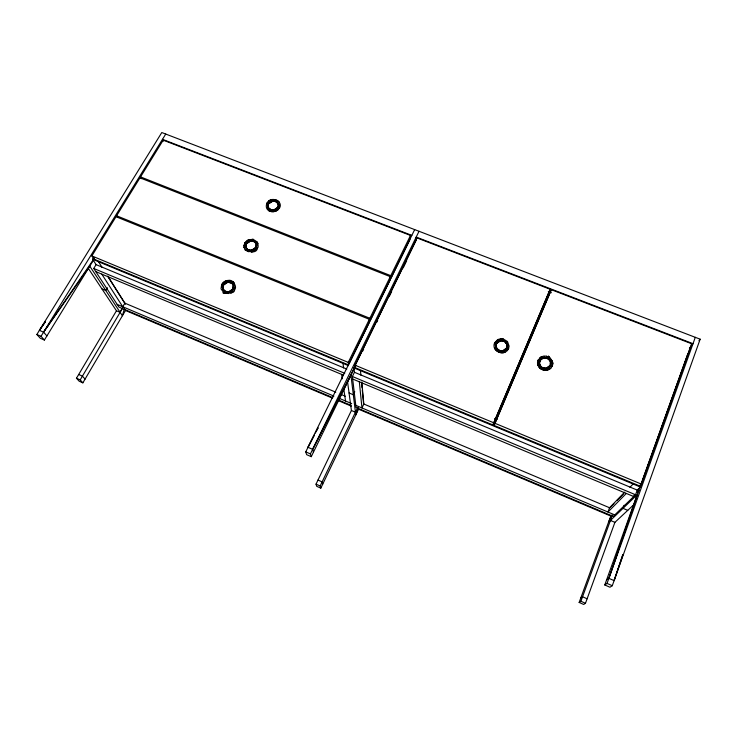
<?xml version="1.0" encoding="UTF-8"?>
<svg xmlns="http://www.w3.org/2000/svg" width="737" height="737" viewBox="0 0 737 737"><rect width="100%" height="100%" fill="white"/><g stroke="black" fill="none" stroke-linecap="round" stroke-linejoin="round"><path stroke-width="1.11" d="M552.686 363.663C554.049 361.185 542.533 349.485 552.308 361.084C552.741 362.659 553.432 367.846 550.392 365.34L550.484 361.572L550.392 365.349L545.96 368.555L542.146 367.708L539.696 364.769L539.383 362.917L540.829 359.435L539.77 361.093L538.001 360.273L541.409 356.736L539.364 358.21M508.548 348.629L506.761 347.91L506.909 344.179L504.532 341.305L500.782 340.476L497.383 342.088L496.323 343.728L494.573 342.908L498.009 339.425L494.545 343.018L495.734 343.488C498.682 336.146 510.557 341.507 507.36 348.14L508.585 348.5L507.167 350.674L508.548 348.629L509.11 346.132L507.48 341.517L503.104 338.882L500.487 338.734L497.982 339.545M410.389 238.724L410.5 235.444L163.19 140.159L140.546 176.908L141.366 178.686M505.729 349.449L502.321 351.07L506.798 347.8C505.49 350.932 501.381 351.945 498.562 350.232L496.185 347.348L496.342 343.617L500.782 340.476C504.891 340.162 508.484 344.409 506.761 347.91M246.591 248.599L247.835 249.732L245.836 246.969C247.015 251.52 253.795 251.474 255.813 247.595L256.227 244.15L254.256 241.533L250.801 240.787C245.688 239.341 245.006 251.943 246.305 243.661L250.801 240.787L252.625 240.879L255.509 242.666L256.273 244.288M245.872 247.107L246.305 243.661M233.417 285.486L232.929 288.895L233.417 285.486L232.975 289.024L234.606 289.705C238.373 285.845 229.235 278.089 234.255 282.971M550.392 365.349L550.484 361.572M552.741 363.544L552.253 365.957L550.99 365.58C554.215 358.661 541.686 353.723 539.171 360.854L537.964 360.384M537.457 362.797C538.811 369.716 536.656 361.489 538.001 360.273M546.117 369.044L548.199 368.454L543.869 369.025L540.157 366.786L538.738 362.88L539.162 360.863M495.577 347.505C498.23 352.028 493.726 345.045 495.752 343.378L494.582 342.898C491.266 349.725 501.989 356.579 507.203 350.554M494.37 347.827C495.752 351.706 501.4 353.852 505.112 352.129M496.913 341.682C499.778 338.707 506.162 340.098 507.517 344.022M498.931 341.001L502.726 340.586M497.107 348.979L500.405 350.849L502.348 350.959L498.562 350.232L496.213 347.228M500.487 338.734L503.104 338.882M496.185 347.348L496.342 343.617L500.782 340.476M498.221 350.729L500.239 351.531L496.637 349.209M124.24 309.282L122.388 315.768L89.776 266.158L43.575 332.166L46.91 335.934M506.208 349.854C494.278 355.446 508.125 350.232 507.36 348.15M492.887 424.936L550.171 289.254L417.059 237.968L355.059 365.211L355.335 367.754L492.887 424.936L550.171 289.254M494.076 425.433L551.322 289.696L691.601 343.746L641.227 484.025L639.394 485.83L494.076 425.433L551.322 289.696M255.813 247.595L256.319 245.817L255.813 247.595L251.308 250.488L247.798 249.594C250.497 251.17 254.21 250.138 255.776 247.448L257.425 248.24C259.774 246.6 255.619 238.751 257.987 243.707M249.263 250.773C245.9 249.281 245.108 248.277 249.263 250.773C252.607 251.741 256.513 249.373 256.918 245.854C258.236 240.815 248.406 237.6 245.817 243.588L244.702 243.017L244.113 247.549L243.956 245.191M606.579 579.936L608.863 578.342L614.096 580.618L622.866 554.5M278.411 207.567C261.856 220.953 267.172 189.206 278.872 204.02C282.188 214.43 262.529 214.43 266.932 203.09L268.526 203.698L272.92 200.915C275.592 198.437 282.114 209.345 276.329 201.634L272.92 200.915C258.484 205.77 279.157 217.268 278.3 204.167L277.913 207.493L273.501 210.312L270.083 209.584C266.481 209.354 269.53 200.98 267.982 205.291M232.606 281.525C230.147 278.245 219.921 282.151 222.85 284.878C220.787 289.807 224.601 279.885 227.899 281.451C232.256 280.898 235.739 285.477 233.518 289.245C233.638 292.875 222.703 292.46 228.341 292.451M614.096 580.618L622.94 554.51M244.002 245.329L246.241 241.303L248.323 239.976L253.141 239.322L248.277 239.838L244.739 243.164M222.758 286.665C227.53 278.319 221.561 286.767 222.878 288.517L224.84 291.244C227.586 292.884 231.529 291.815 232.92 288.904C236.715 290.599 231.575 288.968 234.154 287.375M611.784 515.071L608.476 522.349L637.192 494.711L608.863 578.342L641.881 481.703L604.773 584.966L609.95 587.232L612.281 585.712L700.15 339.186L161.79 132.54L36.85 334.478L40.249 338.228L44.386 340.043L93.921 259.406M604.773 584.966L607.039 583.418L695.295 337.316M634.391 494.684L633.728 496.535L352.682 379.021M689.417 348.306L693.01 343.682L416.202 237.065L416.046 240.483L353.953 367.929L354.433 372.277L352.387 376.496L356.035 407.478L613.23 516.388L635.552 494.757L637.229 490.096L640.361 487.028L690.818 346.501M642.259 480.625L687.824 353.778M624.128 505.278L623.014 508.355L627.758 510.354M358.375 407.791L355.778 414.959L350.941 375.197L312.654 449.34L313.465 452.149M347.449 380.955L351.402 410.5L316.026 484.154L316.726 486.328L320.816 488.134L358.532 409.192L610.789 516.047L579.153 602.451L583.686 604.46L585.473 603.281L614.916 522.349L634.188 504.338M579.153 602.451L580.903 601.263L612.373 515.181M624.783 492.113L609.536 507.747L607.961 512.031L626.321 493.44M538.738 362.88L540.203 366.676L543.869 369.025M539.383 362.917C539.152 368.426 548.577 370.665 550.438 365.239L546.006 368.445L542.146 367.708C537.881 364.797 539.088 359.085 544.238 357.804C545.97 356.515 551.884 362.107 548.033 358.652L544.238 357.804L540.783 359.545M539.152 367.487C541.87 370.647 547.969 371.153 550.843 368.15C547.02 372.084 539.595 370.389 537.918 365.147M544.127 357.215L548.31 358.265L550.023 359.564M549.526 359.914L550.438 361.683L548.033 358.652L544.238 357.804M546.495 356.303L548.964 357.279M542.146 367.708L546.006 368.445L547.831 368.03M546.2 357.915L544.192 357.924M550.99 365.598L548.153 368.564M320.816 488.134L320.162 485.978L357.749 407.395M361.784 382.015L363.829 404.023L361.95 407.957L359.343 381.812M354.783 391.734L353.318 394.765L349.052 392.968M414.664 229.603L305.754 451.882L306.638 454.665L311.254 456.682L310.415 453.918L419.031 231.28M311.254 456.682L355.713 365.395M362.65 351.153L363.654 349.098M376.662 322.382L377.666 320.328M389.173 296.698L391.669 291.557M403.185 267.927L406.686 260.732M348.242 362.383L369.366 319.314L116.022 216.715L91.867 255.932L93.866 259.074L348.564 364.944L348.242 362.383L91.867 255.932M390.278 276.67L390.306 279.728L370.038 321.102L369.873 318.283L390.278 276.67L139.984 177.82L116.603 215.775L117.515 217.452M390.794 278.733L390.776 275.666L410.5 235.444M349.062 363.921L369.532 322.124L369.366 319.314M391.292 277.711L409.892 239.746M355.575 365.515L312.654 449.34L307.992 447.313L314.303 435.07M315.353 433.034L317.979 427.93M307.992 447.313L314.312 435.152M316.947 430.086L317.997 428.05M88.21 268.222L116.455 310.774L76.464 378.228L79.154 381.195L82.866 382.844L125.502 310.489L124.396 308.748M107.768 276.099L124.875 303.156L122.747 306.758L101.78 274.118M119.901 312.258L121.651 309.31M82.866 382.844L80.204 379.887L122.987 307.504M107.445 287.734L105.778 290.507L101.927 288.886M332.894 397.676L118.897 307.053L93.737 268.471L96.086 264.638L92.641 259.277L93.848 257.324M44.386 340.043L41.023 336.302L165.733 134.06M47.546 326.39L48.734 324.455M550.843 368.15L552.253 365.967M94.281 258.365L43.575 332.166L39.411 330.351L45.27 321.848M39.411 330.351L45.362 321.876M698.962 340.697L700.15 339.186M230.451 292.027L233.463 289.125L234.559 289.567C235.554 296.504 212.569 290.922 228.406 293.556M251.345 251.022L255.057 249.226L256.31 247.669L257.434 248.222C255.831 257.388 237.13 245.578 248.913 251.824M251.418 252.091L253.804 251.308L257.425 248.24M269.014 210.893C272.165 212.477 277.49 211.703 279.47 207.981L277.877 207.346L273.464 210.165L271.667 210.073L268.802 208.341L268.084 206.894M230.331 280.484L225.43 281.147L221.773 284.427L223.394 285.099L227.982 282.133C241.764 287.264 226.047 278.807 224.545 283.653M244.693 243.026L246.351 243.8L249.042 241.404L252.625 240.879M270.083 209.584L273.464 210.165C276.329 210.69 277.048 205.899 279.507 208.129C283.763 201.1 270.525 195.351 266.978 203.228L268.563 203.854L272.957 201.072L274.754 201.155L277.573 202.73M276.688 201.201C273.574 199.349 267.909 201.606 267.402 205.255M268.563 203.854L269.659 202.5L272.957 201.072L276.366 201.781L278.328 204.315M609.895 507.793L613.893 503.693M617.099 500.414L623.511 493.854M629.914 487.295L633.12 484.016M637.477 492.233L639.108 490.639M580.784 598.002L582.543 596.767L587.113 598.785M232.708 283.948L233.463 285.615L231.446 282.778L227.936 282.004L223.339 284.961L222.823 288.388L224.84 291.244L228.359 292.027L232.92 288.904M223.726 292.635L221.026 288.849L221.708 284.307C225.789 284.841 220.474 289.761 224.794 291.115L228.313 291.898L231.805 290.489M233.224 283.625C231.39 281.092 226.443 281.101 224.085 283.146M255.776 247.448L251.308 250.488M254.624 241.082L250.81 240.4L247.024 241.893M246.351 243.8L250.838 240.925L254.302 241.672M267.549 207.189C268.452 210.837 274.569 211.648 277.223 209.225M279.056 201.809C276.79 198.981 271.142 198.972 268.397 201.284M541.373 356.855L543.906 356.035L546.55 356.183M500.239 351.531L502.45 351.54M500.755 340.595L504.532 341.305L506.881 344.299M411.836 235.379L162.472 139.33L163.236 141.283M548.3 291.511L551.405 292.709M140.546 176.908L390.776 275.666M253.141 239.322L257.066 241.856M116.603 215.775L369.873 318.283M226.323 292.469L223.062 290.387L222.15 286.629M494.591 418.542L497.051 419.565M355.059 365.211L493.606 422.734M494.803 423.231L641.227 484.025M92.641 259.277L348.518 365.672M353.953 367.929L640.361 487.028M96.086 264.638L346.786 369.09M354.433 372.277L637.229 490.096M93.737 268.471L344.741 373.3M352.387 376.496L635.552 494.757M95.782 271.612L343.506 375.188M124.875 303.156L335.777 392.185M341.074 394.424L345.312 396.211M363.829 404.023L609.536 507.747M117.155 304.39L333.925 396.101M339.204 398.33L351.687 403.609M355.787 405.341L614.759 514.905M338.191 399.924L350.904 405.304M125.502 310.489L332.258 398.063M337.564 400.311L351.346 406.151M116.455 310.774L120.131 312.341M351.402 410.5L355.446 412.213M610.448 520.451L614.916 522.349M36.85 334.478L41.023 336.302M305.754 451.882L310.415 453.918M607.039 583.418L612.281 585.712M78.684 374.488L82.424 376.137L85.059 379.122M317.997 480.063L322.115 481.878L322.751 484.071M76.464 378.228L80.204 379.887M316.026 484.154L320.162 485.978M580.903 601.263L585.473 603.281M98.491 261.699L102.167 267.513M108.293 277.195L125.437 304.307M246.084 248.913L245.154 245.264L245.808 243.597M244.067 247.411L245.062 249.548M224.84 291.244L228.359 292.027M226.102 282.492L227.936 282.004M230.93 293.022L233.058 291.64M266.969 203.237L268.001 203.495M341.618 374.396L342.272 378.836M343.746 388.814L345.542 401.011M342.972 363.359L343.599 367.892M360.457 370.637L360.89 375.216M361.637 383.231L362.06 387.809M362.282 390.103L363.562 403.839M256.227 244.15L256.365 245.955"/></g></svg>
